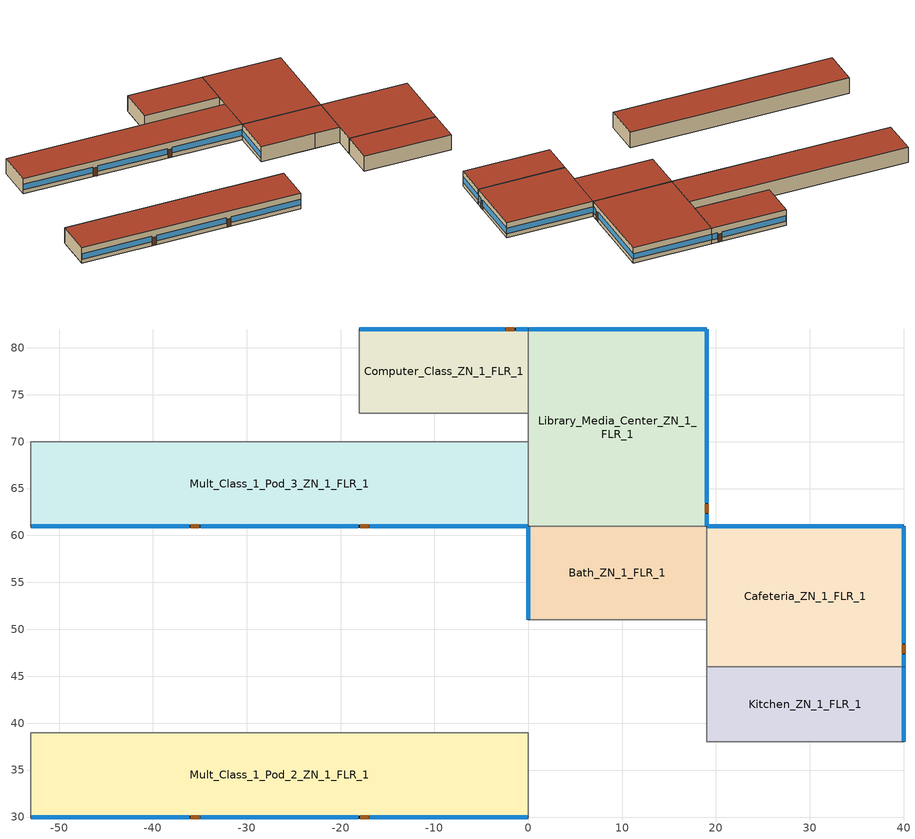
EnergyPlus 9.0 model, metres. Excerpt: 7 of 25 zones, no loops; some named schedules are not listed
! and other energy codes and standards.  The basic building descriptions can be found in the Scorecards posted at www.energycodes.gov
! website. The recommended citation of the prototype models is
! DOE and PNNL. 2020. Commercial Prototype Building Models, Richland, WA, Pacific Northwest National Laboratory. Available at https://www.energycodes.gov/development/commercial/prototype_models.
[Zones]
Mult_Class_1_Pod_2_ZN_1_FLR_1
 floor ground (Mult_Class_1_Pod_2_ZN_1_FLR_1_Floor_Ffactor): -53,39 0,39 0,30 -53,30 z0
 wall outside (nonres_ext_wall): -53,30 0,30 z0:4
 wall to Main_Corridor_ZN_1_FLR_1 (int_wall): 0,30 0,39 z0:4
 wall to Corridor_Pod_2_ZN_1_FLR_1 (int_wall): 0,39 -53,39 z0:4
 wall to Corner_Class_1_Pod_2_ZN_1_FLR_1 (int_wall): -53,39 -53,30 z0:4
 window (NonresWindow_U_0.5_SHGC_0.25): -52.95,30 -36.13,30 / -34.91,30 -18.09,30 / -16.87,30 -0.05,30 z1.03:2.5
 door (Swinging Door_con): -35.94,30 -35.03,30 / -17.89,30 -16.98,30 z0:2.13
 roof outside (nonres_roof): -53,30 0,30 0,39 -53,39 z4
Mult_Class_1_Pod_3_ZN_1_FLR_1
 floor ground (Mult_Class_1_Pod_3_ZN_1_FLR_1_Floor_Ffactor): -53,70 0,70 0,61 -53,61 z0
 wall outside (nonres_ext_wall): -53,61 0,61 z0:4
 wall to Library_Media_Center_ZN_1_FLR_1 (int_wall): 0,61 0,70 z0:4
 wall to Corridor_Pod_3_ZN_1_FLR_1 (int_wall): 0,70 -53,70 z0:4
 wall to Corner_Class_1_Pod_3_ZN_1_FLR_1 (int_wall): -53,70 -53,61 z0:4
 window (NonresWindow_U_0.5_SHGC_0.25): -52.95,61 -36.13,61 / -34.91,61 -18.09,61 / -16.87,61 -0.05,61 z1.03:2.5
 door (Swinging Door_con): -35.96,61 -35.05,61 / -17.92,61 -17.01,61 z0:2.13
 roof outside (nonres_roof): -53,61 0,61 0,70 -53,70 z4
Computer_Class_ZN_1_FLR_1
 floor ground (Computer_Class_ZN_1_FLR_1_Floor_Ffactor): -18,82 0,82 0,73 -18,73 z0
 wall outside (nonres_ext_wall): 0,82 -18,82 z0:4
 wall to Corridor_Pod_3_ZN_1_FLR_1 (int_wall): -18,73 0,73 z0:4
 wall to Library_Media_Center_ZN_1_FLR_1 (int_wall): 0,73 0,82 z0:4
 wall to Mult_Class_2_Pod_3_ZN_1_FLR_1 (int_wall): -18,82 -18,73 z0:4
 window (NonresWindow_U_0.5_SHGC_0.25): -0.05,82 -1.27,82 / -2.49,82 -17.95,82 z1:2.51
 door (Swinging Door_con): -1.5,82 -2.42,82 z0:2.13
 roof outside (nonres_roof): -18,73 0,73 0,82 -18,82 z4
Bath_ZN_1_FLR_1
 floor ground (Bath_ZN_1_FLR_1_Floor_Ffactor): 0,61 19,61 19,51 0,51 z0
 wall outside (nonres_ext_wall): 0,61 0,51 z0:4
 wall to Main_Corridor_ZN_1_FLR_1 (int_wall): 0,51 13,51 z0:4
 wall to Mech_ZN_1_FLR_1 (int_wall): 13,51 19,51 z0:4
 wall to Cafeteria_ZN_1_FLR_1 (int_wall): 19,51 19,61 z0:4
 wall to Library_Media_Center_ZN_1_FLR_1 (int_wall): 19,61 0,61 z0:4
 window (NonresWindow_U_0.5_SHGC_0.25): 0,60.95 0,51.05 z1.1:2.51
 roof outside (nonres_roof): 0,51 19,51 19,61 0,61 z4
Kitchen_ZN_1_FLR_1
 floor ground (Kitchen_ZN_1_FLR_1_Floor_Ffactor): 19,46 40,46 40,38 19,38 z0
 wall outside (nonres_ext_wall): 40,38 40,46 z0:4
 wall to Gym_ZN_1_FLR_1 (int_wall): 19,38 40,38 z0:4
 wall to Cafeteria_ZN_1_FLR_1 (int_wall): 40,46 19,46 z0:4
 wall to Mech_ZN_1_FLR_1 (int_wall): 19,46 19,38 z0:4
 window (NonresWindow_U_0.5_SHGC_0.25): 40,38.05 40,45.95 z1.1:2.52
 roof outside (nonres_roof): 19,38 40,38 40,46 19,46 z4
Cafeteria_ZN_1_FLR_1
 floor ground (Cafeteria_ZN_1_FLR_1_Floor_Ffactor): 19,61 40,61 40,46 19,46 z0
 wall outside (nonres_ext_wall): 40,46 40,61 19,61 z0:4
 wall to Mech_ZN_1_FLR_1 (int_wall): 19,51 19,46 z0:4
 window (NonresWindow_U_0.5_SHGC_0.25): 39.95,61 19.05,61 z1.1:2.51; 40,46.05 40,47.27 / 40,48.49 40,60.95 z0.97:2.51
 door (Swinging Door_con): 40,47.45 40,48.37 z0:2.13
 roof outside (nonres_roof): 19,46 40,46 40,61 19,61 z4
Library_Media_Center_ZN_1_FLR_1
 floor ground (Library_Media_Center_ZN_1_FLR_1_Floor_Ffactor): 0,82 19,82 19,61 0,61 z0
 wall outside (nonres_ext_wall): 19,61 19,82 0,82 z0:4
 wall to Corridor_Pod_3_ZN_1_FLR_1 (int_wall): 0,73 0,70 z0:4
 window (NonresWindow_U_0.5_SHGC_0.25): 18.95,82 0.05,82 z1.1:2.51; 19,61.05 19,62.27 / 19,63.49 19,81.95 z1.01:2.51
 door (Swinging Door_con): 19,62.4 19,63.31 z0:2.13
 roof outside (nonres_roof): 0,61 19,61 19,82 0,82 z4
[Building]
SchoolPrimary: North Axis {deg}=0; Terrain=City; Loads Convergence Tolerance Value=0.04; Temperature Convergence Tolerance Value {deltaC}=0.2; Solar Distribution=FullInteriorAndExterior; Maximum Number of Warmup Days=25; Minimum Number of Warmup Days=6
[Site:Location]
Site:Location=San.Diego-Brown.Field.Muni.AP_CA_USA WMO=722904; Latitude {N+ S-}=32.57; Longitude {W- E+}=-116.98; Time Zone Relative to GMT {GMT+/-}=-8; Elevation {m}=159
[SizingPeriod:DesignDay] Day of Month=21; Dry-Bulb Temperature Range Modifier Type=DefaultMultipliers; Humidity Condition Type=Wetbulb; Barometric Pressure {Pa}=99429; Rain {Yes/No}=No; Snow on ground {Yes/No}=No; Daylight Savings Time Indicator=No
Name | Month | Day Type | Maximum Dry-Bulb Temperature {C} | Daily Dry-Bulb Temperature Range {C} | Wetbulb at Maximum Dry-Bulb {C} | Wind Speed {m/s} design conditions vs. traditional 6.71 m/s (15 mph) | Wind Direction {Degrees; N=0, S=180} | Solar Model Indicator | Clearness {0.0 to 1.1} | Wind Speed {m/s} design conditions vs. traditional 3.35 m/s (7mph) | ASHRAE Clear Sky Optical Depth for Beam Irradiance (taub) | ASHRAE Clear Sky Optical Depth for Diffuse Irradiance (taud)
San.Diego-Brown.Field.Muni.AP_CA_USA Ann Htg 99.6% Condns DB | 12 | WinterDesignDay | 3.8 | 0 | 3.8 | 3 | 120 | ASHRAEClearSky | 0
San.Diego-Brown.Field.Muni.AP_CA_USA Ann Clg .4% Condns DB=>MWB | 8 | SummerDesignDay | 31.3 | 8.9 | 18.4 |  | 280 | ASHRAETau |  | 4.1 | 0.412 | 2.276
[Site:WaterMainsTemperature]
Calculation Method=Correlation; Annual average outdoor air temperature {C}=16; Maximum difference in monthly average outdoor air temperatures {C}=7.1
[Site:GroundTemperature:FCfactorMethod]
January Ground Temperature {C}=18.8; February Ground Temperature {C}=14.3; March Ground Temperature {C}=13.6; April Ground Temperature {C}=13.2; May Ground Temperature {C}=13.3; June Ground Temperature {C}=12.6; July Ground Temperature {C}=15.3; August Ground Temperature {C}=15.6; September Ground Temperature {C}=17.7; October Ground Temperature {C}=19.4; November Ground Temperature {C}=19.7; December Ground Temperature {C}=18.5
[Material:NoMass]
Opaque Door panel_con: MediumRough, 0.251572, 0.9, 0.7, 0.7
Nonres_Roof_Insulation: MediumSmooth, 4.31889, 0.9, 0.7, 0.7
Nonres_Exterior_Wall_Insulation: MediumSmooth, 1.90342, 0.9, 0.7, 0.7
[Construction]
Swinging Door_con: Opaque Door panel_con
InteriorFurnishings: Std Wood 6inch
int_wall: G01 13mm gypsum board, G01 13mm gypsum board
nonres_roof: F13 Built-up roofing, Nonres_Roof_Insulation, F08 Metal surface
nonres_ext_wall: F07 25mm stucco, G01 16mm gypsum board, Nonres_Exterior_Wall_Insulation, G01 16mm gypsum board
NonresWindow_U_0.5_SHGC_0.25: Nonres Window Glazing Layer
[Material]
Name | Roughness | Thickness {m} | Conductivity {W/m-K} | Density {kg/m3} | Specific Heat {J/kg-K} | Thermal Absorptance | Solar Absorptance | Visible Absorptance | Absorptance:Thermal | Absorptance:Solar | Absorptance:Visible
Std Wood 6inch | MediumSmooth | 0.15 | 0.12 | 540 | 1210 | 0.9 | 0.7 | 0.7
F07 25mm stucco | Smooth | 0.0254 | 0.72 | 1856 | 840 | 0.9 | 0.7 | 0.7
F08 Metal surface | Smooth | 0.0008 | 45.28 | 7824 | 500
F13 Built-up roofing | Rough | 0.0095 | 0.16 | 1120 | 1460 |  |  |  | 0.75 | 0.45
G01 13mm gypsum board | Smooth | 0.0127 | 0.16 | 800 | 1090 |  |  |  | 0.9 | 0.7 | 0.5
G01 16mm gypsum board | MediumSmooth | 0.0159 | 0.16 | 800 | 1090
[WindowMaterial:SimpleGlazingSystem]
Nonres Window Glazing Layer: U-Factor {W/m2-K}=2.83913; Solar Heat Gain Coefficient=0.25; Visible Transmittance=0.275
[Construction:FfactorGroundFloor] F-Factor=1.26363
Name | Area | PerimeterExposed
Mult_Class_1_Pod_2_ZN_1_FLR_1_Floor_Ffactor; Mult_Class_1_Pod_3_ZN_1_FLR_1_Floor_Ffactor | 477 | 53
Computer_Class_ZN_1_FLR_1_Floor_Ffactor | 162 | 18
Bath_ZN_1_FLR_1_Floor_Ffactor | 190 | 10
Kitchen_ZN_1_FLR_1_Floor_Ffactor | 168 | 8
Cafeteria_ZN_1_FLR_1_Floor_Ffactor | 315 | 36
Library_Media_Center_ZN_1_FLR_1_Floor_Ffactor | 399 | 40
[Zone] Type=1; Multiplier=1; Ceiling Height {m}=4; Floor Area {m2}=autocalculate; Part of Total Floor Area=Yes
Name | Volume {m3}
Mult_Class_1_Pod_2_ZN_1_FLR_1; Mult_Class_1_Pod_3_ZN_1_FLR_1 | 1908
Computer_Class_ZN_1_FLR_1 | 648
Bath_ZN_1_FLR_1 | 760
Kitchen_ZN_1_FLR_1 | 672
Cafeteria_ZN_1_FLR_1 | 1260
Library_Media_Center_ZN_1_FLR_1 | 1596
[InternalMass] Construction=InteriorFurnishings
Name | Zone | Surface Area {m2}
Mult_Class_1_Pod_2_ZN_1_FLR_1_InternalMass_1 | Mult_Class_1_Pod_2_ZN_1_FLR_1 | 954
Mult_Class_1_Pod_3_ZN_1_FLR_1_InternalMass_1 | Mult_Class_1_Pod_3_ZN_1_FLR_1 | 954
Computer_Class_ZN_1_FLR_1_InternalMass_1 | Computer_Class_ZN_1_FLR_1 | 324
Bath_ZN_1_FLR_1_InternalMass_1 | Bath_ZN_1_FLR_1 | 380
Kitchen_ZN_1_FLR_1_InternalMass_1 | Kitchen_ZN_1_FLR_1 | 336
Cafeteria_ZN_1_FLR_1_InternalMass_1 | Cafeteria_ZN_1_FLR_1 | 630
Library_Media_Center_ZN_1_FLR_1_InternalMass_1 | Library_Media_Center_ZN_1_FLR_1 | 798
[People] Fraction Radiant=0.3; Sensible Heat Fraction=AUTOCALCULATE; Activity Level Schedule=ACTIVITY_SCH; Enable ASHRAE 55 Comfort Warnings=No; Mean Radiant Temperature Calculation Type=ZoneAveraged; Work Efficiency Schedule=WORK_EFF_SCH; Clothing Insulation Calculation Method=ClothingInsulationSchedule; Clothing Insulation Schedule=CLOTHING_SCH; Air Velocity Schedule=AIR_VELO_SCH; Thermal Comfort Model 1 Type=FANGER
Name | Zone or ZoneList | Number of People Schedule | Number of People Calculation Method | Zone Floor Area per Person {m2/person} | Number of People
Mult_Class_1_Pod_2_ZN_1_FLR_1 | Mult_Class_1_Pod_2_ZN_1_FLR_1 | BLDG_OCC_SCH | Area/Person | 3.716
Mult_Class_1_Pod_3_ZN_1_FLR_1 | Mult_Class_1_Pod_3_ZN_1_FLR_1 | BLDG_OCC_SCH | Area/Person | 3.716
Computer_Class_ZN_1_FLR_1 | Computer_Class_ZN_1_FLR_1 | BLDG_OCC_SCH_Extend | Area/Person | 3.716
Bath_ZN_1_FLR_1 | Bath_ZN_1_FLR_1 | BLDG_OCC_SCH | People |  | 0
Kitchen_ZN_1_FLR_1 | Kitchen_ZN_1_FLR_1 | BLDG_OCC_SCH | People |  | 27
Cafeteria_ZN_1_FLR_1 | Cafeteria_ZN_1_FLR_1 | BLDG_OCC_SCH_Cafeteria | Area/Person | 0.929
Library_Media_Center_ZN_1_FLR_1 | Library_Media_Center_ZN_1_FLR_1 | BLDG_OCC_SCH | Area/Person | 9.289
[Lights] Design Level Calculation Method=Watts/Area; Return Air Fraction=0; Fraction Radiant=0.37; Fraction Visible=0.2; Fraction Replaceable=1; Return Air Fraction Calculated from Plenum Temperature=No
Name | Zone or ZoneList | Schedule | Watts per Zone Floor Area {W/m2}
Mult_Class_1_Pod_2_ZN_1_FLR_1_Lights | Mult_Class_1_Pod_2_ZN_1_FLR_1 | BLDG_LIGHT_CLASSROOM_SCH | 13.3472
Mult_Class_1_Pod_3_ZN_1_FLR_1_Lights | Mult_Class_1_Pod_3_ZN_1_FLR_1 | BLDG_LIGHT_CLASSROOM_SCH | 13.3472
Computer_Class_ZN_1_FLR_1_Lights | Computer_Class_ZN_1_FLR_1 | BLDG_LIGHT_SCH | 13.3472
Bath_ZN_1_FLR_1_Lights | Bath_ZN_1_FLR_1 | BLDG_LIGHT_BATH_SCH | 10.5486
Kitchen_ZN_1_FLR_1_Lights | Kitchen_ZN_1_FLR_1 | BLDG_LIGHT_SCH | 13.0243
Cafeteria_ZN_1_FLR_1_Lights | Cafeteria_ZN_1_FLR_1 | BLDG_LIGHT_SCH | 6.99654
Library_Media_Center_ZN_1_FLR_1_Lights | Library_Media_Center_ZN_1_FLR_1 | BLDG_LIGHT_LIBRARY_SCH | 12.8091
[ElectricEquipment] Design Level Calculation Method=EquipmentLevel
Name | Zone or ZoneList | Schedule | Design Level {W} | Fraction Latent | Fraction Radiant | Fraction Lost
Mult_Class_1_Pod_2_ZN_1_FLR_1_PlugMisc_Equip | Mult_Class_1_Pod_2_ZN_1_FLR_1 | BLDG_EQUIP_SCH | 7155 | 0 | 0.5 | 0
Mult_Class_1_Pod_3_ZN_1_FLR_1_PlugMisc_Equip | Mult_Class_1_Pod_3_ZN_1_FLR_1 | BLDG_EQUIP_SCH | 7155 | 0 | 0.5 | 0
Computer_Class_ZN_1_FLR_1_PlugMisc_Equip | Computer_Class_ZN_1_FLR_1 | BLDG_EQUIP_SCH | 3240 | 0 | 0.5 | 0
Bath_ZN_1_FLR_1_PlugMisc_Equip | Bath_ZN_1_FLR_1 | BLDG_EQUIP_SCH | 760 | 0 | 0.5 | 0
Kitchen_ZN_1_FLR_1_MiscElec_Equip | Kitchen_ZN_1_FLR_1 | KITCHEN_ELEC_EQUIP_SCH | 31995.6 | 0.25 | 0.3 | 0.2
Kitchen_ZN_1_FLR_1_Reach-in-Freezer | Kitchen_ZN_1_FLR_1 | Always_on | 915 | 0 | 0 | 1
Kitchen_ZN_1_FLR_1_Reach-in-Refrigerator | Kitchen_ZN_1_FLR_1 | Always_on | 570 | 0 | 0 | 1
Cafeteria_ZN_1_FLR_1_PlugMisc_Equip | Cafeteria_ZN_1_FLR_1 | KITCHEN_ELEC_EQUIP_SCH | 7997.85 | 0 | 0.5 | 0
Library_Media_Center_ZN_1_FLR_1_PlugMisc_Equip | Library_Media_Center_ZN_1_FLR_1 | BLDG_EQUIP_SCH | 5985 | 0 | 0.5 | 0
[GasEquipment]
Kitchen_ZN_1_FLR_1_MiscGas_Equip: Zone or ZoneList=Kitchen_ZN_1_FLR_1; Schedule=KITCHEN_GAS_EQUIP_SCH; Design Level Calculation Method=EquipmentLevel; Design Level {W}=240424.8; Fraction Latent=0.1; Fraction Radiant=0.2; Fraction Lost=0.7
[Daylighting:Controls] Daylighting Method=SplitFlux; Lighting Control Type=Stepped; Minimum Input Power Fraction for Continuous or ContinuousOff Dimming Control=0.3; Minimum Light Output Fraction for Continuous or ContinuousOff Dimming Control=0.2; Number of Stepped Control Steps=3; Probability Lighting will be Reset When Needed in Manual Stepped Control=1; Maximum Allowable Discomfort Glare Index=22
Name | Zone | Glare Calculation Daylighting Reference Point | Glare Calculation Azimuth Angle of View Direction Clockwise from Zone y-Axis {deg} | Daylighting Reference Point 1 | Fraction of Zone Controlled by Reference Point 1 | Illuminance Setpoint at Reference Point 1 {lux} | Daylighting Reference Point 2 | Fraction of Zone Controlled by Reference Point 2 | Illuminance Setpoint at Reference Point 2 {lux}
Mult_Class_1_Pod_2_ZN_1_FLR_1_DaylCtrl | Mult_Class_1_Pod_2_ZN_1_FLR_1 | Mult_Class_1_Pod_2_ZN_1_FLR_1_DaylRefPt1 | 180 | Mult_Class_1_Pod_2_ZN_1_FLR_1_DaylRefPt1 | 0.28 | 377 | Mult_Class_1_Pod_2_ZN_1_FLR_1_DaylRefPt2 | 0.28 | 377
Mult_Class_1_Pod_3_ZN_1_FLR_1_DaylCtrl | Mult_Class_1_Pod_3_ZN_1_FLR_1 | Mult_Class_1_Pod_3_ZN_1_FLR_1_DaylRefPt1 | 180 | Mult_Class_1_Pod_3_ZN_1_FLR_1_DaylRefPt1 | 0.14 | 377 | Mult_Class_1_Pod_3_ZN_1_FLR_1_DaylRefPt2 | 0.14 | 377
Computer_Class_ZN_1_FLR_1_DaylCtrl | Computer_Class_ZN_1_FLR_1 | Computer_Class_ZN_1_FLR_1_DaylRefPt1 | 0 | Computer_Class_ZN_1_FLR_1_DaylRefPt1 | 0.28 | 377 | Computer_Class_ZN_1_FLR_1_DaylRefPt2 | 0.28 | 377
Cafeteria_ZN_1_FLR_1_DaylCtrl | Cafeteria_ZN_1_FLR_1 | Cafeteria_ZN_1_FLR_1_DaylRefPt1 | 90 | Cafeteria_ZN_1_FLR_1_DaylRefPt1 | 0.34 | 215 | Cafeteria_ZN_1_FLR_1_DaylRefPt2 | 0.16 | 215
Library_Media_Center_ZN_1_FLR_1_DaylCtrl | Library_Media_Center_ZN_1_FLR_1 | Library_Media_Center_ZN_1_FLR_1_DaylRefPt1 | 90 | Library_Media_Center_ZN_1_FLR_1_DaylRefPt1 | 0.26 | 538 | Library_Media_Center_ZN_1_FLR_1_DaylRefPt2 | 0.18 | 538
[ZoneInfiltration:DesignFlowRate] Schedule=INFIL_SCH_PNNL; Design Flow Rate Calculation Method=Flow/ExteriorArea; Constant Term Coefficient=0; Temperature Term Coefficient=0; Velocity Term Coefficient=0.224; Velocity Squared Term Coefficient=0
Name | Zone or ZoneList | Flow per Exterior Surface Area {m3/s-m2}
Mult_Class_1_Pod_2_ZN_1_FLR_1_Infiltration | Mult_Class_1_Pod_2_ZN_1_FLR_1 | 0.00017524
Mult_Class_1_Pod_3_ZN_1_FLR_1_Infiltration | Mult_Class_1_Pod_3_ZN_1_FLR_1 | 0.00017524
Computer_Class_ZN_1_FLR_1_Infiltration | Computer_Class_ZN_1_FLR_1 | 0.00017524
Bath_ZN_1_FLR_1_Infiltration | Bath_ZN_1_FLR_1 | 9.8999e-05
Kitchen_ZN_1_FLR_1_Infiltration | Kitchen_ZN_1_FLR_1 | 9.10336e-05
Cafeteria_ZN_1_FLR_1_Infiltration | Cafeteria_ZN_1_FLR_1 | 0.000178653
Library_Media_Center_ZN_1_FLR_1_Infiltration | Library_Media_Center_ZN_1_FLR_1 | 0.000162723
[Exterior:Lights] Control Option=AstronomicalClock
Name | Schedule | Design Level {W}
Exterior_Lights_a | Exterior_lighting_schedule_a | 150.48
Exterior_Lights_b | Exterior_lighting_schedule_b | 3231.4
[Schedule:Compact]
BLDG_LIGHT_BATH_SCH: Through: 6/30, For: Weekdays, Until: 7:00, 0.1773, Until: 8:00, 0.9, Until: 21:00, 0.594, Until: 24:00, 0.1773, For: SummerDesignDay, Until: 24:00, 1, For: WinterDesignDay, Until: 24:00, 0, For: WeekEnds Holidays AllOtherDays, Until: 24:00, 0.1773, Through: 9/1, For: Weekdays, Until: 8:00, 0.1773, Until: 20:00, 0.33, Until: 21:00, 0.117018, Until: 24:00, 0.1773, For: SummerDesignDay, Until: 24:00, 1, For: WinterDesignDay, Until: 24:00, 0, For: WeekEnds Holidays AllOtherDays, Until: 24:00, 0.1773, Through: 12/31, For: Weekdays, Until: 7:00, 0.1773, Until: 8:00, 0.9, Until: 21:00, 0.594, Until: 24:00, 0.1773, For: SummerDesignDay, Until: 24:00, 1, For: WinterDesignDay, Until: 24:00, 0, For: WeekEnds Holidays AllOtherDays, Until: 24:00, 0.1773
BLDG_LIGHT_CLASSROOM_SCH: Through: 6/30, For: Weekdays, Until: 7:00, 0.1773, Until: 8:00, 0.9, Until: 21:00, 0.598291, Until: 24:00, 0.1773, For: SummerDesignDay, Until: 24:00, 1, For: WinterDesignDay, Until: 24:00, 0, For: WeekEnds Holidays AllOtherDays, Until: 24:00, 0.1773, Through: 9/1, For: Weekdays, Until: 8:00, 0.1773, Until: 20:00, 0.332384, Until: 21:00, 0.117863, Until: 24:00, 0.1773, For: SummerDesignDay, Until: 24:00, 1, For: WinterDesignDay, Until: 24:00, 0, For: WeekEnds Holidays AllOtherDays, Until: 24:00, 0.1773, Through: 12/31, For: Weekdays, Until: 7:00, 0.1773, Until: 8:00, 0.9, Until: 21:00, 0.598291, Until: 24:00, 0.1773, For: SummerDesignDay, Until: 24:00, 1, For: WinterDesignDay, Until: 24:00, 0, For: WeekEnds Holidays AllOtherDays, Until: 24:00, 0.1773
BLDG_LIGHT_SCH: Through: 6/30, For: Weekdays, Until: 7:00, 0.1773, Until: 21:00, 0.9, Until: 24:00, 0.1773, For: SummerDesignDay, Until: 24:00, 1, For: WinterDesignDay, Until: 24:00, 0, For: WeekEnds Holidays AllOtherDays, Until: 24:00, 0.1773, Through: 9/1, For: Weekdays, Until: 8:00, 0.1773, Until: 20:00, 0.5, Until: 24:00, 0.1773, For: SummerDesignDay, Until: 24:00, 1, For: WinterDesignDay, Until: 24:00, 0, For: WeekEnds Holidays AllOtherDays, Until: 24:00, 0.1773, Through: 12/31, For: Weekdays, Until: 7:00, 0.1773, Until: 21:00, 0.9, Until: 24:00, 0.1773, For: SummerDesignDay, Until: 24:00, 1, For: WinterDesignDay, Until: 24:00, 0, For: WeekEnds Holidays AllOtherDays, Until: 24:00, 0.1773
BLDG_OCC_SCH: Through: 6/15, For: Weekdays, Until: 08:00, 0, Until: 16:00, 0.95, Until: 21:00, 0.15, Until: 24:00, 0, For: SummerDesignDay, Until: 08:00, 1e-09, Until: 16:00, 0.95, Until: 21:00, 0.15, Until: 24:00, 1e-09, For: WeekEnds WinterDesignDay Holidays AllOtherDays, Until: 24:00, 0, Through: 9/15, For: Weekdays, Until: 08:00, 0, Until: 16:00, 0.15, Until: 21:00, 0.15, Until: 24:00, 0, For: SummerDesignDay, Until: 08:00, 1e-09, Until: 16:00, 0.15, Until: 21:00, 0.15, Until: 24:00, 1e-09, For: WeekEnds WinterDesignDay Holidays AllOtherDays, Until: 24:00, 0, Through: 12/31, For: Weekdays, Until: 08:00, 0, Until: 16:00, 0.95, Until: 21:00, 0.15, Until: 24:00, 0, For: SummerDesignDay, Until: 08:00, 1e-09, Until: 16:00, 0.95, Until: 21:00, 0.15, Until: 24:00, 1e-09, For: WeekEnds WinterDesignDay Holidays AllOtherDays, Until: 24:00, 0
BLDG_OCC_SCH_Extend: Through: 6/30, For: Weekdays, Until: 08:00, 0, Until: 16:00, 0.95, Until: 21:00, 0.95, Until: 24:00, 0, For: SummerDesignDay, Until: 08:00, 1e-09, Until: 16:00, 0.95, Until: 21:00, 0.95, Until: 24:00, 1e-09, For: WeekEnds WinterDesignDay Holidays AllOtherDays, Until: 24:00, 0, Through: 9/1, For: Weekdays, Until: 08:00, 0, Until: 17:00, 0.5, Until: 21:00, 0.5, Until: 24:00, 0, For: SummerDesignDay, Until: 08:00, 1e-09, Until: 17:00, 0.5, Until: 21:00, 0.5, Until: 24:00, 1e-09, For: WeekEnds WinterDesignDay Holidays AllOtherDays, Until: 24:00, 0, Through: 12/31, For: Weekdays, Until: 08:00, 0, Until: 17:00, 0.95, Until: 21:00, 0.95, Until: 24:00, 0, For: SummerDesignDay, Until: 08:00, 1e-09, Until: 17:00, 0.95, Until: 21:00, 0.95, Until: 24:00, 1e-09, For: WeekEnds WinterDesignDay Holidays AllOtherDays, Until: 24:00, 0
BLDG_OCC_SCH_Cafeteria: Through: 6/30, For: Weekdays, Until: 09:00, 0, Until: 15:00, 0.95, Until: 20:00, 0.35, Until: 24:00, 0, For: SummerDesignDay, Until: 09:00, 1e-09, Until: 15:00, 0.95, Until: 20:00, 0.35, Until: 24:00, 1e-09, For: WeekEnds WinterDesignDay Holidays AllOtherDays, Until: 24:00, 0, Through: 9/1, For: Weekdays, Until: 09:00, 0, Until: 17:00, 0.15, Until: 19:00, 0.35, Until: 24:00, 0, For: SummerDesignDay, Until: 09:00, 1e-09, Until: 17:00, 0.15, Until: 19:00, 0.35, Until: 24:00, 1e-09, For: WeekEnds WinterDesignDay Holidays AllOtherDays, Until: 24:00, 0, Through: 12/31, For: Weekdays, Until: 09:00, 0, Until: 15:00, 0.95, Until: 20:00, 0.35, Until: 24:00, 0, For: SummerDesignDay, Until: 09:00, 1e-09, Until: 15:00, 0.95, Until: 20:00, 0.35, Until: 24:00, 1e-09, For: WeekEnds WinterDesignDay Holidays AllOtherDays, Until: 24:00, 0
WORK_EFF_SCH: Through: 12/31, For: AllDays, Until: 24:00, 0
AIR_VELO_SCH: Through: 12/31, For: AllDays, Until: 24:00, 0.2
CLOTHING_SCH: Through: 04/30, For: AllDays, Until: 24:00, 1.1, Through: 09/30, For: AllDays, Until: 24:00, 0.6, Through: 12/31, For: AllDays, Until: 24:00, 1.1
ACTIVITY_SCH: Through: 12/31, For: AllDays, Until: 24:00, 120
